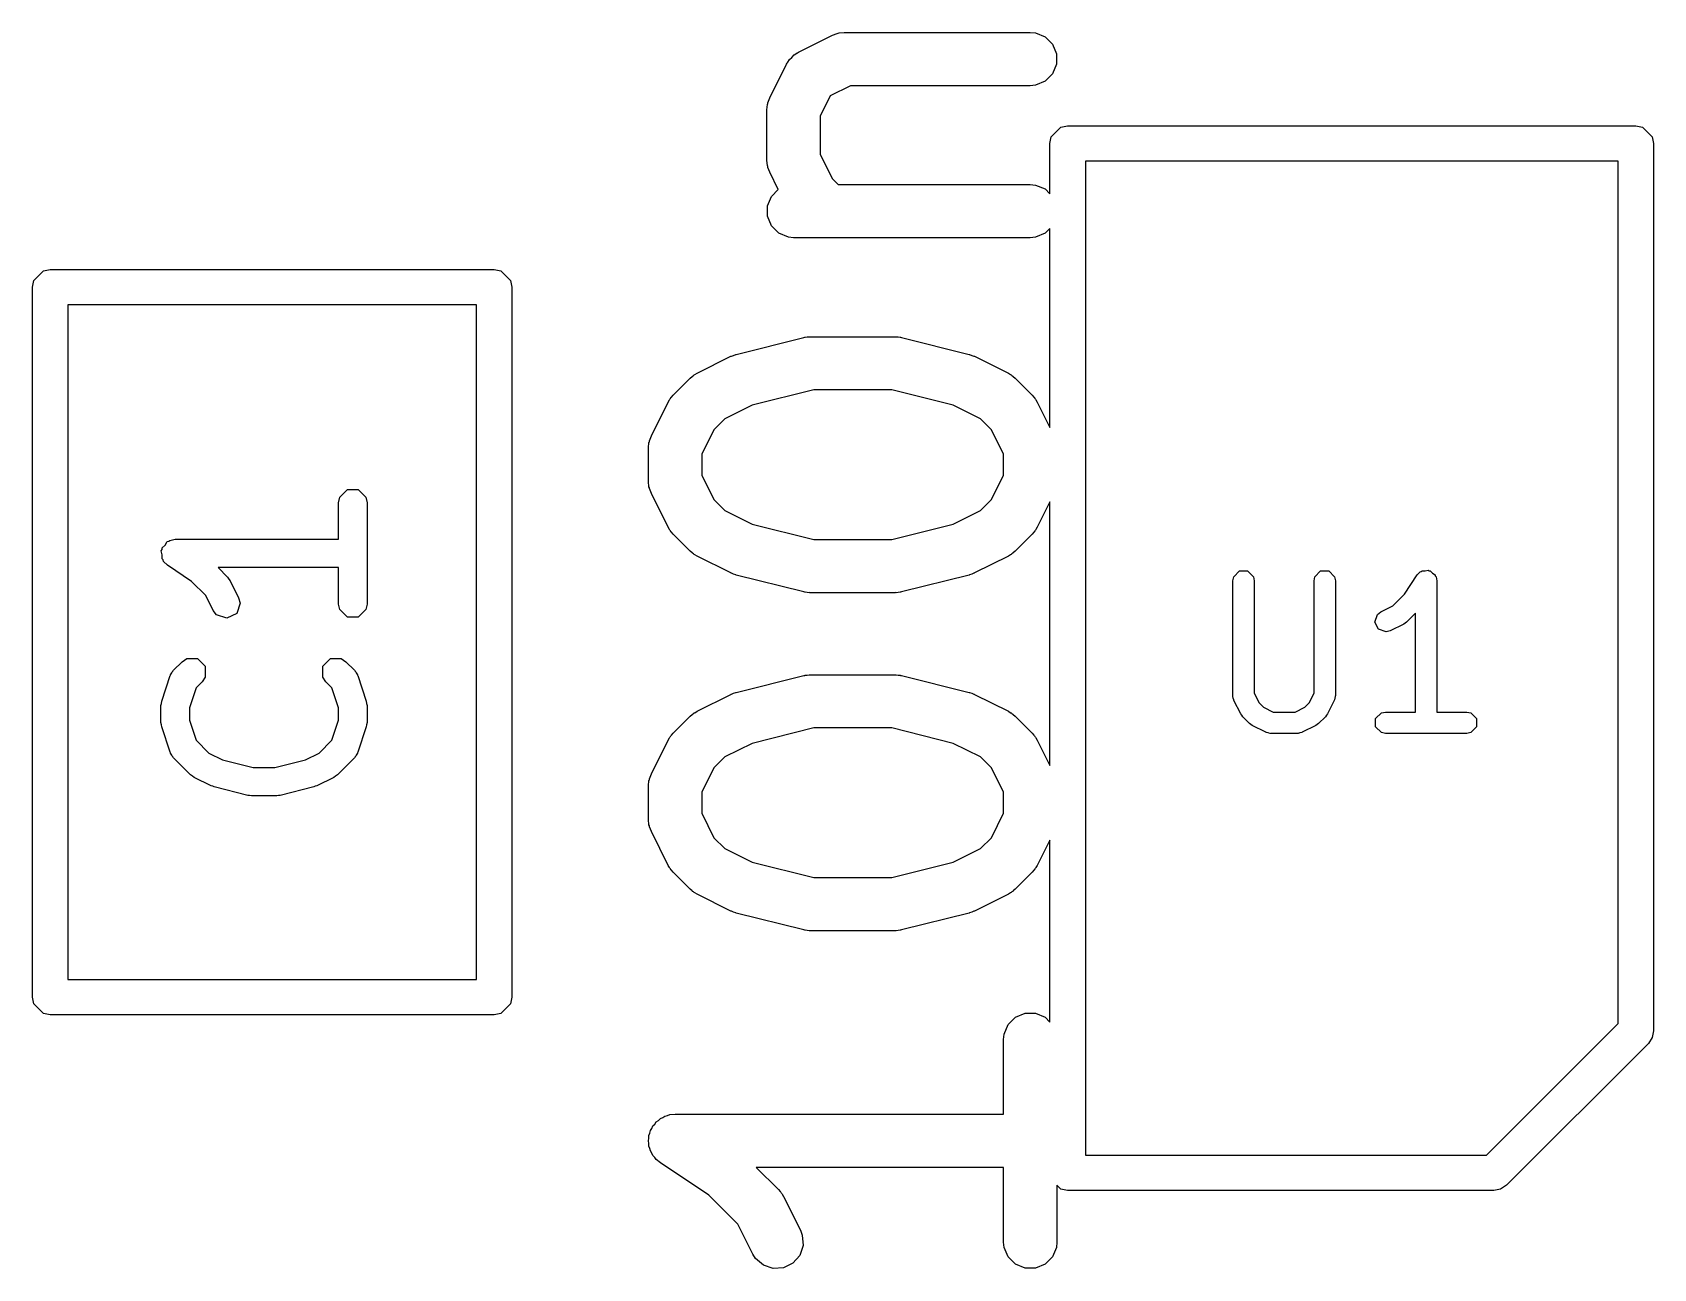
# Model space of a CAD drawing. Header units: inches. Extents: x 1.92 to 4.46, y -4.34 to -2.08.
# Drawn here: x 3.2352 to 3.415, y -2.4661 to -2.329 of the extents above; entities that cross this region are included whole.
import ezdxf

# ---------------------------------------------------------------- set-up
doc = ezdxf.new("R2010")
doc.units = ezdxf.units.IN
doc.header["$MEASUREMENT"] = 0
doc.layers.add('BLACK', color=250, linetype='CONTINUOUS')

msp = doc.modelspace()

# ---------------------------------------------------------------- linework, layer by layer
at = {"layer": 'BLACK', "linetype": 'CONTINUOUS'}
for p, q in [((3.32392, -2.32933), (3.32446, -2.32913)), ((3.32446, -2.32913), (3.32456, -2.32912)), ((3.32456, -2.32912), (3.32466, -2.32908)), ((3.32466, -2.32908), (3.32524, -2.32902)), ((3.32524, -2.32902), (3.34586, -2.32902)), ((3.34586, -2.32902), (3.34644, -2.32908)), ((3.34644, -2.32908), (3.3475, -2.32952)), ((3.32017, -2.33121), (3.32392, -2.32933)), ((3.3475, -2.32952), (3.34831, -2.33033)), ((3.34831, -2.33033), (3.34876, -2.3314)), ((3.31697, -2.33628), (3.31885, -2.33253)), ((3.31885, -2.33253), (3.31891, -2.33243)), ((3.31891, -2.33243), (3.31892, -2.33239)), ((3.31892, -2.33239), (3.31897, -2.33233)), ((3.31897, -2.33233), (3.31915, -2.33204)), ((3.31915, -2.33204), (3.31943, -2.3318)), ((3.31943, -2.3318), (3.31968, -2.33152)), ((3.31968, -2.33152), (3.31997, -2.33133)), ((3.31997, -2.33133), (3.32002, -2.33128)), ((3.32002, -2.33128), (3.32007, -2.33127)), ((3.32007, -2.33127), (3.32017, -2.33121)), ((3.34876, -2.33255), (3.34831, -2.33361)), ((3.34876, -2.3314), (3.34876, -2.33255)), ((3.3475, -2.33443), (3.34644, -2.33487)), ((3.34831, -2.33361), (3.3475, -2.33443)), ((3.31676, -2.33682), (3.31697, -2.33628)), ((3.32369, -2.33605), (3.32257, -2.3383)), ((3.32593, -2.33493), (3.32369, -2.33605)), ((3.34586, -2.33493), (3.32593, -2.33493)), ((3.34644, -2.33487), (3.34586, -2.33493)), ((3.31666, -2.3376), (3.31672, -2.33702)), ((3.31666, -2.34322), (3.31666, -2.3376)), ((3.31672, -2.33702), (3.31676, -2.33692)), ((3.31676, -2.33692), (3.31676, -2.33682)), ((3.32257, -2.3383), (3.32257, -2.34253)), ((3.34818, -2.34059), (3.34925, -2.33952)), ((3.34925, -2.33952), (3.35, -2.33937)), ((3.35, -2.33937), (3.41299, -2.33937)), ((3.41299, -2.33937), (3.41375, -2.33952)), ((3.41375, -2.33952), (3.41481, -2.34059)), ((3.34803, -2.34134), (3.34818, -2.34059)), ((3.34803, -2.34692), (3.34803, -2.34134)), ((3.41481, -2.34059), (3.41496, -2.34134)), ((3.41496, -2.34134), (3.41496, -2.43976)), ((3.31672, -2.3438), (3.31666, -2.34322)), ((3.32257, -2.34253), (3.32391, -2.34522)), ((3.35197, -2.34331), (3.35197, -2.45354)), ((3.41102, -2.34331), (3.35197, -2.34331)), ((3.41102, -2.43895), (3.41102, -2.34331)), ((3.31676, -2.3439), (3.31672, -2.3438)), ((3.31676, -2.344), (3.31676, -2.3439)), ((3.31697, -2.34454), (3.31676, -2.344)), ((3.31792, -2.34644), (3.31697, -2.34454)), ((3.32391, -2.34522), (3.32458, -2.34589)), ((3.31716, -2.34721), (3.31792, -2.34644)), ((3.32458, -2.34589), (3.34586, -2.34589)), ((3.34586, -2.34589), (3.34644, -2.34595)), ((3.34644, -2.34595), (3.3475, -2.34639)), ((3.3475, -2.34639), (3.34803, -2.34692)), ((3.31672, -2.34827), (3.31716, -2.34721)), ((3.31672, -2.34942), (3.31672, -2.34827)), ((3.31716, -2.35049), (3.31672, -2.34942)), ((3.31797, -2.3513), (3.31716, -2.35049)), ((3.34803, -2.35077), (3.3475, -2.3513)), ((3.34803, -2.37284), (3.34803, -2.35077)), ((3.31904, -2.35174), (3.31797, -2.3513)), ((3.31961, -2.3518), (3.31904, -2.35174)), ((3.34586, -2.3518), (3.31961, -2.3518)), ((3.34644, -2.35174), (3.34586, -2.3518)), ((3.3475, -2.3513), (3.34644, -2.35174)), ((3.23539, -2.35653), (3.23645, -2.35546)), ((3.23645, -2.35546), (3.2372, -2.35531)), ((3.2372, -2.35531), (3.28642, -2.35531)), ((3.28642, -2.35531), (3.28717, -2.35546)), ((3.28717, -2.35546), (3.28824, -2.35653)), ((3.23524, -2.35728), (3.23539, -2.35653)), ((3.23524, -2.43602), (3.23524, -2.35728)), ((3.28824, -2.35653), (3.28839, -2.35728)), ((3.28839, -2.35728), (3.28839, -2.43602)), ((3.23917, -2.35925), (3.23917, -2.43406)), ((3.28445, -2.35925), (3.23917, -2.35925)), ((3.28445, -2.43406), (3.28445, -2.35925)), ((3.31327, -2.36473), (3.32077, -2.36286)), ((3.32077, -2.36286), (3.32087, -2.36284)), ((3.32087, -2.36284), (3.32091, -2.36282)), ((3.32091, -2.36282), (3.32113, -2.3628)), ((3.32113, -2.3628), (3.32134, -2.36277)), ((3.32134, -2.36277), (3.32139, -2.36278)), ((3.32139, -2.36278), (3.32149, -2.36277)), ((3.32149, -2.36277), (3.33086, -2.36277)), ((3.33086, -2.36277), (3.33096, -2.36278)), ((3.33096, -2.36278), (3.331, -2.36277)), ((3.331, -2.36277), (3.33122, -2.3628)), ((3.33122, -2.3628), (3.33144, -2.36282)), ((3.33144, -2.36282), (3.33148, -2.36284)), ((3.33148, -2.36284), (3.33158, -2.36286)), ((3.33158, -2.36286), (3.33908, -2.36473)), ((3.30892, -2.36683), (3.31267, -2.36495)), ((3.31267, -2.36495), (3.31271, -2.36494)), ((3.31271, -2.36494), (3.31273, -2.36492)), ((3.31273, -2.36492), (3.31297, -2.36484)), ((3.31297, -2.36484), (3.31321, -2.36475)), ((3.31321, -2.36475), (3.31323, -2.36475)), ((3.31323, -2.36475), (3.31327, -2.36473)), ((3.33908, -2.36473), (3.33912, -2.36475)), ((3.33912, -2.36475), (3.33914, -2.36475)), ((3.33914, -2.36475), (3.33938, -2.36484)), ((3.33938, -2.36484), (3.33962, -2.36492)), ((3.33962, -2.36492), (3.33964, -2.36494)), ((3.33964, -2.36494), (3.33968, -2.36495)), ((3.33968, -2.36495), (3.34343, -2.36683)), ((3.30867, -2.36698), (3.30892, -2.36683)), ((3.34343, -2.36683), (3.34368, -2.36698)), ((3.30628, -2.36926), (3.30815, -2.36738)), ((3.30815, -2.36738), (3.30838, -2.3672)), ((3.30838, -2.3672), (3.30843, -2.36714)), ((3.30843, -2.36714), (3.30852, -2.36708)), ((3.30852, -2.36708), (3.3086, -2.36701)), ((3.3086, -2.36701), (3.30867, -2.36698)), ((3.32185, -2.36867), (3.31502, -2.37038)), ((3.3305, -2.36867), (3.32185, -2.36867)), ((3.33733, -2.37038), (3.3305, -2.36867)), ((3.34368, -2.36698), (3.34375, -2.36701)), ((3.34375, -2.36701), (3.34383, -2.36708)), ((3.34383, -2.36708), (3.34392, -2.36714)), ((3.34392, -2.36714), (3.34397, -2.3672)), ((3.34397, -2.3672), (3.3442, -2.36738)), ((3.3442, -2.36738), (3.34607, -2.36926)), ((3.30385, -2.37377), (3.30572, -2.37002)), ((3.30572, -2.37002), (3.30588, -2.36978)), ((3.30588, -2.36978), (3.30591, -2.3697)), ((3.30591, -2.3697), (3.30598, -2.36962)), ((3.30598, -2.36962), (3.30603, -2.36953)), ((3.30603, -2.36953), (3.30609, -2.36948)), ((3.30609, -2.36948), (3.30628, -2.36926)), ((3.31502, -2.37038), (3.31199, -2.3719)), ((3.34036, -2.3719), (3.33733, -2.37038)), ((3.34607, -2.36926), (3.34626, -2.36948)), ((3.34626, -2.36948), (3.34632, -2.36953)), ((3.34632, -2.36953), (3.34637, -2.36962)), ((3.34637, -2.36962), (3.34644, -2.3697)), ((3.34644, -2.3697), (3.34647, -2.36978)), ((3.34647, -2.36978), (3.34663, -2.37002)), ((3.34663, -2.37002), (3.34803, -2.37284)), ((3.31199, -2.3719), (3.31079, -2.37309)), ((3.34156, -2.37309), (3.34036, -2.3719)), ((3.30364, -2.37431), (3.30385, -2.37377)), ((3.31079, -2.37309), (3.30944, -2.37579)), ((3.34291, -2.37579), (3.34156, -2.37309)), ((3.30354, -2.37509), (3.30359, -2.37452)), ((3.30354, -2.37884), (3.30354, -2.37509)), ((3.30359, -2.37452), (3.30363, -2.37442)), ((3.30363, -2.37442), (3.30364, -2.37431)), ((3.30944, -2.37579), (3.30944, -2.37815)), ((3.34291, -2.37815), (3.34291, -2.37579)), ((3.30359, -2.37942), (3.30354, -2.37884)), ((3.30363, -2.37952), (3.30359, -2.37942)), ((3.30364, -2.37962), (3.30363, -2.37952)), ((3.30944, -2.37815), (3.31079, -2.38084)), ((3.34156, -2.38084), (3.34291, -2.37815)), ((3.26918, -2.38119), (3.2693, -2.38058)), ((3.26918, -2.38524), (3.26918, -2.38119)), ((3.2693, -2.38058), (3.27015, -2.37973)), ((3.27015, -2.37973), (3.27136, -2.37973)), ((3.27136, -2.37973), (3.27221, -2.38058)), ((3.27221, -2.38058), (3.27233, -2.38119)), ((3.27233, -2.38119), (3.27233, -2.39244)), ((3.30385, -2.38016), (3.30364, -2.37962)), ((3.30572, -2.38391), (3.30385, -2.38016)), ((3.31079, -2.38084), (3.31199, -2.38204)), ((3.34036, -2.38204), (3.34156, -2.38084)), ((3.34803, -2.3811), (3.34663, -2.38391)), ((3.34803, -2.41033), (3.34803, -2.3811)), ((3.31199, -2.38204), (3.31502, -2.38356)), ((3.33733, -2.38356), (3.34036, -2.38204)), ((3.30588, -2.38416), (3.30572, -2.38391)), ((3.30591, -2.38423), (3.30588, -2.38416)), ((3.30598, -2.38431), (3.30591, -2.38423)), ((3.30603, -2.3844), (3.30598, -2.38431)), ((3.30609, -2.38445), (3.30603, -2.3844)), ((3.30628, -2.38468), (3.30609, -2.38445)), ((3.30815, -2.38656), (3.30628, -2.38468)), ((3.31502, -2.38356), (3.32185, -2.38526)), ((3.3305, -2.38526), (3.33733, -2.38356)), ((3.34607, -2.38468), (3.3442, -2.38656)), ((3.34626, -2.38445), (3.34607, -2.38468)), ((3.34632, -2.3844), (3.34626, -2.38445)), ((3.34637, -2.38431), (3.34632, -2.3844)), ((3.34644, -2.38423), (3.34637, -2.38431)), ((3.34647, -2.38416), (3.34644, -2.38423)), ((3.34663, -2.38391), (3.34647, -2.38416)), ((3.24952, -2.38651), (3.24961, -2.38637)), ((3.24961, -2.38695), (3.24952, -2.38651)), ((3.24961, -2.38621), (3.24994, -2.38588)), ((3.24961, -2.38637), (3.24961, -2.38621)), ((3.24994, -2.38588), (3.25019, -2.3855)), ((3.25019, -2.3855), (3.25035, -2.38547)), ((3.25035, -2.38547), (3.25047, -2.38536)), ((3.25047, -2.38536), (3.25107, -2.38524)), ((3.25107, -2.38524), (3.26918, -2.38524)), ((3.30838, -2.38674), (3.30815, -2.38656)), ((3.32185, -2.38526), (3.3305, -2.38526)), ((3.3442, -2.38656), (3.34397, -2.38674)), ((3.24961, -2.38741), (3.24961, -2.38695)), ((3.24973, -2.38753), (3.24961, -2.38741)), ((3.24976, -2.38769), (3.24973, -2.38753)), ((3.2502, -2.38812), (3.24976, -2.38769)), ((3.25288, -2.38991), (3.2502, -2.38812)), ((3.26918, -2.38839), (3.25581, -2.38839)), ((3.25581, -2.38839), (3.25687, -2.38945)), ((3.26918, -2.39244), (3.26918, -2.38839)), ((3.30843, -2.3868), (3.30838, -2.38674)), ((3.30852, -2.38686), (3.30843, -2.3868)), ((3.3086, -2.38692), (3.30852, -2.38686)), ((3.30867, -2.38695), (3.3086, -2.38692)), ((3.30892, -2.38711), (3.30867, -2.38695)), ((3.31267, -2.38898), (3.30892, -2.38711)), ((3.34343, -2.38711), (3.33968, -2.38898)), ((3.34368, -2.38695), (3.34343, -2.38711)), ((3.34375, -2.38692), (3.34368, -2.38695)), ((3.34383, -2.38686), (3.34375, -2.38692)), ((3.34392, -2.3868), (3.34383, -2.38686)), ((3.34397, -2.38674), (3.34392, -2.3868)), ((3.25446, -2.39149), (3.25288, -2.38991)), ((3.25687, -2.38945), (3.25701, -2.38966)), ((3.25701, -2.38966), (3.25716, -2.38986)), ((3.25716, -2.38986), (3.2581, -2.39173)), ((3.31271, -2.389), (3.31267, -2.38898)), ((3.31273, -2.38901), (3.31271, -2.389)), ((3.31297, -2.3891), (3.31273, -2.38901)), ((3.31321, -2.38919), (3.31297, -2.3891)), ((3.31323, -2.38919), (3.31321, -2.38919)), ((3.31327, -2.38921), (3.31323, -2.38919)), ((3.32077, -2.39108), (3.31327, -2.38921)), ((3.33908, -2.38921), (3.33158, -2.39108)), ((3.33912, -2.38919), (3.33908, -2.38921)), ((3.33914, -2.38919), (3.33912, -2.38919)), ((3.33938, -2.3891), (3.33914, -2.38919)), ((3.33962, -2.38901), (3.33938, -2.3891)), ((3.33964, -2.389), (3.33962, -2.38901)), ((3.33968, -2.38898), (3.33964, -2.389)), ((3.36832, -2.38984), (3.36841, -2.38939)), ((3.36832, -2.40259), (3.36832, -2.38984)), ((3.36841, -2.38939), (3.36905, -2.38875)), ((3.36905, -2.38875), (3.36995, -2.38875)), ((3.36995, -2.38875), (3.37059, -2.38939)), ((3.37059, -2.38939), (3.37068, -2.38984)), ((3.37068, -2.38984), (3.37068, -2.40231)), ((3.37732, -2.38984), (3.37741, -2.38939)), ((3.37732, -2.40231), (3.37732, -2.38984)), ((3.37741, -2.38939), (3.37804, -2.38875)), ((3.37804, -2.38875), (3.37895, -2.38875)), ((3.37895, -2.38875), (3.37959, -2.38939)), ((3.37959, -2.38939), (3.37968, -2.38984)), ((3.37968, -2.38984), (3.37968, -2.40259)), ((3.38733, -2.39134), (3.38876, -2.38918)), ((3.38876, -2.38918), (3.38909, -2.38886)), ((3.38909, -2.38886), (3.38921, -2.38883)), ((3.38921, -2.38883), (3.38929, -2.38875)), ((3.38929, -2.38875), (3.38964, -2.38875)), ((3.38964, -2.38875), (3.38997, -2.38868)), ((3.38997, -2.38868), (3.39008, -2.38875)), ((3.39008, -2.38875), (3.3902, -2.38875)), ((3.3902, -2.38875), (3.39044, -2.38899)), ((3.39044, -2.38899), (3.39073, -2.38918)), ((3.39073, -2.38918), (3.39075, -2.3893)), ((3.39075, -2.3893), (3.39084, -2.38939)), ((3.39084, -2.38939), (3.39093, -2.38984)), ((3.39093, -2.38984), (3.39093, -2.40441)), ((3.25528, -2.39314), (3.25446, -2.39149)), ((3.2581, -2.39173), (3.25826, -2.39232)), ((3.32087, -2.3911), (3.32077, -2.39108)), ((3.32091, -2.39111), (3.32087, -2.3911)), ((3.32113, -2.39113), (3.32091, -2.39111)), ((3.32134, -2.39117), (3.32113, -2.39113)), ((3.32139, -2.39116), (3.32134, -2.39117)), ((3.32149, -2.39117), (3.32139, -2.39116)), ((3.33086, -2.39117), (3.32149, -2.39117)), ((3.33096, -2.39116), (3.33086, -2.39117)), ((3.331, -2.39117), (3.33096, -2.39116)), ((3.33122, -2.39113), (3.331, -2.39117)), ((3.33144, -2.39111), (3.33122, -2.39113)), ((3.33148, -2.3911), (3.33144, -2.39111)), ((3.33158, -2.39108), (3.33148, -2.3911)), ((3.38605, -2.39262), (3.38733, -2.39134)), ((3.25566, -2.39362), (3.25528, -2.39314)), ((3.2568, -2.39401), (3.25566, -2.39362)), ((3.25788, -2.39347), (3.2568, -2.39401)), ((3.25826, -2.39232), (3.25788, -2.39347)), ((3.2693, -2.39304), (3.26918, -2.39244)), ((3.27015, -2.39389), (3.2693, -2.39304)), ((3.27136, -2.39389), (3.27015, -2.39389)), ((3.27221, -2.39304), (3.27136, -2.39389)), ((3.27233, -2.39244), (3.27221, -2.39304)), ((3.38407, -2.39442), (3.38435, -2.39357)), ((3.38435, -2.39357), (3.38472, -2.39328)), ((3.38472, -2.39328), (3.38605, -2.39262)), ((3.38856, -2.39344), (3.38758, -2.39442)), ((3.38856, -2.40441), (3.38856, -2.39344)), ((3.38447, -2.39523), (3.38407, -2.39442)), ((3.38533, -2.39552), (3.38447, -2.39523)), ((3.38577, -2.3954), (3.38533, -2.39552)), ((3.38727, -2.39465), (3.38577, -2.3954)), ((3.38742, -2.39453), (3.38727, -2.39465)), ((3.38758, -2.39442), (3.38742, -2.39453)), ((3.25089, -2.39976), (3.25183, -2.39882)), ((3.25183, -2.39882), (3.25234, -2.39848)), ((3.25234, -2.39848), (3.25355, -2.39848)), ((3.25355, -2.39848), (3.2544, -2.39933)), ((3.26742, -2.39933), (3.26828, -2.39848)), ((3.26828, -2.39848), (3.26948, -2.39848)), ((3.26948, -2.39848), (3.26999, -2.39882)), ((3.26999, -2.39882), (3.27093, -2.39976)), ((3.24957, -2.40319), (3.25051, -2.40037)), ((3.25051, -2.40037), (3.25055, -2.40031)), ((3.25055, -2.40027), (3.25069, -2.40006)), ((3.25055, -2.40031), (3.25055, -2.40027)), ((3.25069, -2.40006), (3.25082, -2.39984)), ((3.25082, -2.39984), (3.25085, -2.39982)), ((3.25085, -2.39982), (3.25089, -2.39976)), ((3.25406, -2.40105), (3.25338, -2.40172)), ((3.2544, -2.40054), (3.25406, -2.40105)), ((3.2544, -2.39933), (3.2544, -2.40054)), ((3.26742, -2.40054), (3.26742, -2.39933)), ((3.26777, -2.40105), (3.26742, -2.40054)), ((3.26844, -2.40172), (3.26777, -2.40105)), ((3.27093, -2.39976), (3.27097, -2.39982)), ((3.27097, -2.39982), (3.27101, -2.39984)), ((3.27101, -2.39984), (3.27113, -2.40006)), ((3.27113, -2.40006), (3.27127, -2.40027)), ((3.27127, -2.40027), (3.27127, -2.40031)), ((3.27127, -2.40031), (3.27131, -2.40037)), ((3.27131, -2.40037), (3.27225, -2.40319)), ((3.31327, -2.40223), (3.32077, -2.40035)), ((3.32077, -2.40035), (3.32087, -2.40034)), ((3.32087, -2.40034), (3.32091, -2.40032)), ((3.32091, -2.40032), (3.32113, -2.4003)), ((3.32113, -2.4003), (3.32134, -2.40027)), ((3.32134, -2.40027), (3.32139, -2.40027)), ((3.32139, -2.40027), (3.32149, -2.40026)), ((3.32149, -2.40026), (3.33086, -2.40026)), ((3.33086, -2.40026), (3.33096, -2.40027)), ((3.33096, -2.40027), (3.331, -2.40027)), ((3.331, -2.40027), (3.33122, -2.4003)), ((3.33122, -2.4003), (3.33144, -2.40032)), ((3.33144, -2.40032), (3.33148, -2.40034)), ((3.33148, -2.40034), (3.33158, -2.40035)), ((3.33158, -2.40035), (3.33908, -2.40223)), ((3.25338, -2.40172), (3.25264, -2.40394)), ((3.26918, -2.40394), (3.26844, -2.40172)), ((3.30892, -2.40432), (3.31267, -2.40245)), ((3.31267, -2.40245), (3.31271, -2.40243)), ((3.31271, -2.40243), (3.31273, -2.40242)), ((3.31273, -2.40242), (3.31297, -2.40233)), ((3.31297, -2.40233), (3.31321, -2.40224)), ((3.31321, -2.40224), (3.31323, -2.40224)), ((3.31323, -2.40224), (3.31327, -2.40223)), ((3.33908, -2.40223), (3.33912, -2.40224)), ((3.33912, -2.40224), (3.33914, -2.40224)), ((3.33914, -2.40224), (3.33938, -2.40233)), ((3.33938, -2.40233), (3.33962, -2.40242)), ((3.33962, -2.40242), (3.33964, -2.40243)), ((3.33964, -2.40243), (3.33968, -2.40245)), ((3.33968, -2.40245), (3.34343, -2.40432)), ((3.36833, -2.40265), (3.36832, -2.40259)), ((3.36832, -2.40267), (3.36833, -2.40265)), ((3.36837, -2.40285), (3.36832, -2.40267)), ((3.36841, -2.40304), (3.36837, -2.40285)), ((3.37068, -2.40231), (3.37122, -2.40339)), ((3.37678, -2.40339), (3.37732, -2.40231)), ((3.37962, -2.40285), (3.37959, -2.40304)), ((3.37967, -2.40267), (3.37962, -2.40285)), ((3.37968, -2.40259), (3.37967, -2.40265)), ((3.37967, -2.40265), (3.37967, -2.40267)), ((3.24949, -2.40368), (3.24954, -2.40344)), ((3.24949, -2.40556), (3.24949, -2.40368)), ((3.24954, -2.40344), (3.24957, -2.40319)), ((3.25264, -2.40394), (3.25264, -2.4053)), ((3.26918, -2.4053), (3.26918, -2.40394)), ((3.27225, -2.40319), (3.27228, -2.40344)), ((3.27228, -2.40344), (3.27233, -2.40368)), ((3.27233, -2.40368), (3.27233, -2.40556)), ((3.30815, -2.40488), (3.30838, -2.40469)), ((3.30838, -2.40469), (3.30843, -2.40463)), ((3.30843, -2.40463), (3.30852, -2.40458)), ((3.30852, -2.40458), (3.3086, -2.40451)), ((3.3086, -2.40451), (3.30867, -2.40448)), ((3.30867, -2.40448), (3.30892, -2.40432)), ((3.34343, -2.40432), (3.34368, -2.40448)), ((3.34368, -2.40448), (3.34375, -2.40451)), ((3.34375, -2.40451), (3.34383, -2.40458)), ((3.34383, -2.40458), (3.34392, -2.40463)), ((3.34392, -2.40463), (3.34397, -2.40469)), ((3.34397, -2.40469), (3.3442, -2.40488)), ((3.36843, -2.40306), (3.36841, -2.40304)), ((3.36844, -2.40312), (3.36843, -2.40306)), ((3.36919, -2.40462), (3.36844, -2.40312)), ((3.36931, -2.40477), (3.36919, -2.40462)), ((3.37122, -2.40339), (3.3717, -2.40387)), ((3.3717, -2.40387), (3.37278, -2.40441)), ((3.37278, -2.40441), (3.37522, -2.40441)), ((3.37522, -2.40441), (3.3763, -2.40387)), ((3.3763, -2.40387), (3.37678, -2.40339)), ((3.3788, -2.40462), (3.37869, -2.40477)), ((3.37955, -2.40312), (3.3788, -2.40462)), ((3.37957, -2.40306), (3.37955, -2.40312)), ((3.37959, -2.40304), (3.37957, -2.40306)), ((3.38415, -2.40514), (3.38479, -2.4045)), ((3.38479, -2.4045), (3.38525, -2.40441)), ((3.38525, -2.40441), (3.38856, -2.40441)), ((3.39093, -2.40441), (3.39424, -2.40441)), ((3.39424, -2.40441), (3.3947, -2.4045)), ((3.3947, -2.4045), (3.39534, -2.40514)), ((3.24954, -2.40581), (3.24949, -2.40556)), ((3.24957, -2.40606), (3.24954, -2.40581)), ((3.25051, -2.40887), (3.24957, -2.40606)), ((3.25264, -2.4053), (3.25338, -2.40752)), ((3.26844, -2.40752), (3.26918, -2.4053)), ((3.27225, -2.40606), (3.27131, -2.40887)), ((3.27228, -2.40581), (3.27225, -2.40606)), ((3.27233, -2.40556), (3.27228, -2.40581)), ((3.30628, -2.40675), (3.30815, -2.40488)), ((3.32185, -2.40617), (3.31502, -2.40788)), ((3.3305, -2.40617), (3.32185, -2.40617)), ((3.33733, -2.40788), (3.3305, -2.40617)), ((3.3442, -2.40488), (3.34607, -2.40675)), ((3.36941, -2.40492), (3.36931, -2.40477)), ((3.37016, -2.40567), (3.36941, -2.40492)), ((3.37032, -2.40578), (3.37016, -2.40567)), ((3.37047, -2.40589), (3.37032, -2.40578)), ((3.37197, -2.40664), (3.37047, -2.40589)), ((3.37752, -2.40589), (3.37602, -2.40664)), ((3.37767, -2.40578), (3.37752, -2.40589)), ((3.37783, -2.40567), (3.37767, -2.40578)), ((3.37858, -2.40492), (3.37783, -2.40567)), ((3.37869, -2.40477), (3.37858, -2.40492)), ((3.38415, -2.40604), (3.38415, -2.40514)), ((3.38479, -2.40668), (3.38415, -2.40604)), ((3.39534, -2.40604), (3.3947, -2.40668)), ((3.39534, -2.40514), (3.39534, -2.40604)), ((3.25338, -2.40752), (3.25481, -2.40895)), ((3.26701, -2.40895), (3.26844, -2.40752)), ((3.30385, -2.41127), (3.30572, -2.40752)), ((3.30572, -2.40752), (3.30588, -2.40727)), ((3.30588, -2.40727), (3.30591, -2.4072)), ((3.30591, -2.4072), (3.30598, -2.40712)), ((3.30598, -2.40712), (3.30603, -2.40703)), ((3.30603, -2.40703), (3.30609, -2.40698)), ((3.30609, -2.40698), (3.30628, -2.40675)), ((3.31502, -2.40788), (3.31199, -2.40939)), ((3.34036, -2.40939), (3.33733, -2.40788)), ((3.34607, -2.40675), (3.34626, -2.40698)), ((3.34626, -2.40698), (3.34632, -2.40703)), ((3.34632, -2.40703), (3.34637, -2.40712)), ((3.34637, -2.40712), (3.34644, -2.4072)), ((3.34644, -2.4072), (3.34647, -2.40727)), ((3.34647, -2.40727), (3.34663, -2.40752)), ((3.34663, -2.40752), (3.34803, -2.41033)), ((3.37203, -2.40666), (3.37197, -2.40664)), ((3.37205, -2.40668), (3.37203, -2.40666)), ((3.37223, -2.40672), (3.37205, -2.40668)), ((3.37241, -2.40677), (3.37223, -2.40672)), ((3.37244, -2.40676), (3.37241, -2.40677)), ((3.3725, -2.40677), (3.37244, -2.40676)), ((3.3755, -2.40677), (3.3725, -2.40677)), ((3.37555, -2.40676), (3.3755, -2.40677)), ((3.37558, -2.40677), (3.37555, -2.40676)), ((3.37576, -2.40672), (3.37558, -2.40677)), ((3.37595, -2.40668), (3.37576, -2.40672)), ((3.37597, -2.40666), (3.37595, -2.40668)), ((3.37602, -2.40664), (3.37597, -2.40666)), ((3.38525, -2.40677), (3.38479, -2.40668)), ((3.39424, -2.40677), (3.38525, -2.40677)), ((3.3947, -2.40668), (3.39424, -2.40677)), ((3.25055, -2.40894), (3.25051, -2.40887)), ((3.25055, -2.40897), (3.25055, -2.40894)), ((3.25069, -2.40918), (3.25055, -2.40897)), ((3.25082, -2.4094), (3.25069, -2.40918)), ((3.25085, -2.40942), (3.25082, -2.4094)), ((3.25089, -2.40948), (3.25085, -2.40942)), ((3.25277, -2.41136), (3.25089, -2.40948)), ((3.25481, -2.40895), (3.25631, -2.4097)), ((3.25631, -2.4097), (3.2597, -2.41055)), ((3.26212, -2.41055), (3.26552, -2.4097)), ((3.26552, -2.4097), (3.26701, -2.40895)), ((3.27093, -2.40948), (3.26906, -2.41136)), ((3.27097, -2.40942), (3.27093, -2.40948)), ((3.27101, -2.4094), (3.27097, -2.40942)), ((3.27113, -2.40918), (3.27101, -2.4094)), ((3.27127, -2.40897), (3.27113, -2.40918)), ((3.27131, -2.40887), (3.27127, -2.40894)), ((3.27127, -2.40894), (3.27127, -2.40897)), ((3.31199, -2.40939), (3.31079, -2.41059)), ((3.34156, -2.41059), (3.34036, -2.40939)), ((3.25298, -2.4115), (3.25277, -2.41136)), ((3.25318, -2.41165), (3.25298, -2.4115)), ((3.25505, -2.41259), (3.25318, -2.41165)), ((3.2597, -2.41055), (3.26212, -2.41055)), ((3.26865, -2.41165), (3.26677, -2.41259)), ((3.26885, -2.4115), (3.26865, -2.41165)), ((3.26906, -2.41136), (3.26885, -2.4115)), ((3.30363, -2.41191), (3.30364, -2.41181)), ((3.30364, -2.41181), (3.30385, -2.41127)), ((3.31079, -2.41059), (3.30944, -2.41329)), ((3.34291, -2.41329), (3.34156, -2.41059)), ((3.25522, -2.41264), (3.25505, -2.41259)), ((3.25537, -2.41271), (3.25522, -2.41264)), ((3.25912, -2.41365), (3.25537, -2.41271)), ((3.25932, -2.41366), (3.25912, -2.41365)), ((3.25951, -2.4137), (3.25932, -2.41366)), ((3.26232, -2.4137), (3.25951, -2.4137)), ((3.26251, -2.41366), (3.26232, -2.4137)), ((3.2627, -2.41365), (3.26251, -2.41366)), ((3.26645, -2.41271), (3.2627, -2.41365)), ((3.2666, -2.41264), (3.26645, -2.41271)), ((3.26677, -2.41259), (3.2666, -2.41264)), ((3.30354, -2.41259), (3.30359, -2.41201)), ((3.30354, -2.41634), (3.30354, -2.41259)), ((3.30359, -2.41201), (3.30363, -2.41191)), ((3.30944, -2.41329), (3.30944, -2.41564)), ((3.34291, -2.41564), (3.34291, -2.41329)), ((3.30359, -2.41691), (3.30354, -2.41634)), ((3.30363, -2.41701), (3.30359, -2.41691)), ((3.30364, -2.41712), (3.30363, -2.41701)), ((3.30385, -2.41766), (3.30364, -2.41712)), ((3.30944, -2.41564), (3.31079, -2.41834)), ((3.34156, -2.41834), (3.34291, -2.41564)), ((3.30572, -2.42141), (3.30385, -2.41766)), ((3.31079, -2.41834), (3.31199, -2.41954)), ((3.34036, -2.41954), (3.34156, -2.41834)), ((3.34803, -2.4186), (3.34663, -2.42141)), ((3.34803, -2.43879), (3.34803, -2.4186)), ((3.31199, -2.41954), (3.31502, -2.42105)), ((3.33733, -2.42105), (3.34036, -2.41954)), ((3.30588, -2.42166), (3.30572, -2.42141)), ((3.30591, -2.42173), (3.30588, -2.42166)), ((3.30598, -2.42181), (3.30591, -2.42173)), ((3.30603, -2.4219), (3.30598, -2.42181)), ((3.30609, -2.42195), (3.30603, -2.4219)), ((3.30628, -2.42218), (3.30609, -2.42195)), ((3.30815, -2.42405), (3.30628, -2.42218)), ((3.31502, -2.42105), (3.32185, -2.42276)), ((3.3305, -2.42276), (3.33733, -2.42105)), ((3.34607, -2.42218), (3.3442, -2.42405)), ((3.34626, -2.42195), (3.34607, -2.42218)), ((3.34632, -2.4219), (3.34626, -2.42195)), ((3.34637, -2.42181), (3.34632, -2.4219)), ((3.34644, -2.42173), (3.34637, -2.42181)), ((3.34647, -2.42166), (3.34644, -2.42173)), ((3.34663, -2.42141), (3.34647, -2.42166)), ((3.30838, -2.42424), (3.30815, -2.42405)), ((3.30843, -2.4243), (3.30838, -2.42424)), ((3.30852, -2.42435), (3.30843, -2.4243)), ((3.3086, -2.42442), (3.30852, -2.42435)), ((3.30867, -2.42445), (3.3086, -2.42442)), ((3.30892, -2.4246), (3.30867, -2.42445)), ((3.32185, -2.42276), (3.3305, -2.42276)), ((3.34368, -2.42445), (3.34343, -2.4246)), ((3.34375, -2.42442), (3.34368, -2.42445)), ((3.34383, -2.42435), (3.34375, -2.42442)), ((3.34392, -2.4243), (3.34383, -2.42435)), ((3.34397, -2.42424), (3.34392, -2.4243)), ((3.3442, -2.42405), (3.34397, -2.42424)), ((3.31267, -2.42648), (3.30892, -2.4246)), ((3.34343, -2.4246), (3.33968, -2.42648)), ((3.31271, -2.42649), (3.31267, -2.42648)), ((3.31273, -2.42651), (3.31271, -2.42649)), ((3.31297, -2.42659), (3.31273, -2.42651)), ((3.31321, -2.42669), (3.31297, -2.42659)), ((3.31323, -2.42669), (3.31321, -2.42669)), ((3.31327, -2.4267), (3.31323, -2.42669)), ((3.32077, -2.42858), (3.31327, -2.4267)), ((3.33908, -2.4267), (3.33158, -2.42858)), ((3.33912, -2.42669), (3.33908, -2.4267)), ((3.33914, -2.42669), (3.33912, -2.42669)), ((3.33938, -2.42659), (3.33914, -2.42669)), ((3.33962, -2.42651), (3.33938, -2.42659)), ((3.33964, -2.42649), (3.33962, -2.42651)), ((3.33968, -2.42648), (3.33964, -2.42649)), ((3.32087, -2.42859), (3.32077, -2.42858)), ((3.32091, -2.42861), (3.32087, -2.42859)), ((3.32113, -2.42863), (3.32091, -2.42861)), ((3.32134, -2.42866), (3.32113, -2.42863)), ((3.32139, -2.42866), (3.32134, -2.42866)), ((3.32149, -2.42867), (3.32139, -2.42866)), ((3.33086, -2.42867), (3.32149, -2.42867)), ((3.33096, -2.42866), (3.33086, -2.42867)), ((3.331, -2.42866), (3.33096, -2.42866)), ((3.33122, -2.42863), (3.331, -2.42866)), ((3.33144, -2.42861), (3.33122, -2.42863)), ((3.33148, -2.42859), (3.33144, -2.42861)), ((3.33158, -2.42858), (3.33148, -2.42859)), ((3.23917, -2.43406), (3.28445, -2.43406)), ((3.23539, -2.43678), (3.23524, -2.43602)), ((3.23645, -2.43784), (3.23539, -2.43678)), ((3.28824, -2.43678), (3.28717, -2.43784)), ((3.28839, -2.43602), (3.28824, -2.43678)), ((3.2372, -2.43799), (3.23645, -2.43784)), ((3.28642, -2.43799), (3.2372, -2.43799)), ((3.28717, -2.43784), (3.28642, -2.43799)), ((3.3434, -2.43907), (3.34422, -2.43826)), ((3.34422, -2.43826), (3.34528, -2.43781)), ((3.34528, -2.43781), (3.34644, -2.43781)), ((3.34644, -2.43781), (3.3475, -2.43826)), ((3.3475, -2.43826), (3.34803, -2.43879)), ((3.34291, -2.44071), (3.34296, -2.44013)), ((3.34296, -2.44013), (3.3434, -2.43907)), ((3.39643, -2.45354), (3.41102, -2.43895)), ((3.41481, -2.44052), (3.41438, -2.44116)), ((3.41496, -2.43976), (3.41481, -2.44052)), ((3.41481, -2.44052), (3.41481, -2.44052)), ((3.34291, -2.44901), (3.34291, -2.44071)), ((3.41438, -2.44116), (3.39864, -2.4569)), ((3.30464, -2.44971), (3.30485, -2.4495)), ((3.30485, -2.4495), (3.30512, -2.44939)), ((3.30512, -2.44939), (3.30536, -2.44923)), ((3.30536, -2.44923), (3.30564, -2.44917)), ((3.30564, -2.44917), (3.30591, -2.44906)), ((3.30591, -2.44906), (3.30648, -2.44901)), ((3.30648, -2.44901), (3.30649, -2.44901)), ((3.30649, -2.44901), (3.30649, -2.44901)), ((3.30649, -2.44901), (3.30649, -2.44901)), ((3.30649, -2.44901), (3.34291, -2.44901)), ((3.30359, -2.45138), (3.3037, -2.45112)), ((3.30359, -2.45168), (3.30359, -2.45138)), ((3.3037, -2.45112), (3.30376, -2.45083)), ((3.30376, -2.45083), (3.30392, -2.45059)), ((3.30392, -2.45059), (3.30403, -2.45032)), ((3.30403, -2.45032), (3.30424, -2.45011)), ((3.30424, -2.45011), (3.3044, -2.44987)), ((3.3044, -2.44987), (3.30464, -2.44971)), ((3.30354, -2.45196), (3.30359, -2.45168)), ((3.30359, -2.45225), (3.30354, -2.45196)), ((3.30359, -2.45254), (3.30359, -2.45225)), ((3.3037, -2.45281), (3.30359, -2.45254)), ((3.30376, -2.45309), (3.3037, -2.45281)), ((3.30392, -2.45333), (3.30376, -2.45309)), ((3.30403, -2.4536), (3.30392, -2.45333)), ((3.30424, -2.45381), (3.30403, -2.4536)), ((3.3044, -2.45405), (3.30424, -2.45381)), ((3.30485, -2.45441), (3.3044, -2.45405)), ((3.30485, -2.45442), (3.30485, -2.45441)), ((3.30485, -2.45441), (3.30485, -2.45441)), ((3.30485, -2.45441), (3.30485, -2.45441)), ((3.31023, -2.458), (3.30485, -2.45442)), ((3.34291, -2.45491), (3.31549, -2.45491)), ((3.31549, -2.45491), (3.31795, -2.45737)), ((3.34291, -2.46321), (3.34291, -2.45491)), ((3.35197, -2.45354), (3.39643, -2.45354)), ((3.31344, -2.46121), (3.31023, -2.458)), ((3.31795, -2.45737), (3.31814, -2.4576)), ((3.31814, -2.4576), (3.3182, -2.45765)), ((3.3182, -2.45765), (3.31825, -2.45774)), ((3.31825, -2.45774), (3.31832, -2.45782)), ((3.31832, -2.45782), (3.31835, -2.45789)), ((3.31835, -2.45789), (3.3185, -2.45814)), ((3.3185, -2.45814), (3.32038, -2.46189)), ((3.34925, -2.45733), (3.34881, -2.4569)), ((3.34881, -2.4569), (3.34881, -2.46321)), ((3.35, -2.45748), (3.34925, -2.45733)), ((3.39724, -2.45748), (3.35, -2.45748)), ((3.398, -2.45733), (3.39724, -2.45748)), ((3.39864, -2.4569), (3.398, -2.45733)), ((3.3151, -2.46453), (3.31344, -2.46121)), ((3.32038, -2.46189), (3.32059, -2.46243)), ((3.32067, -2.46358), (3.3203, -2.46467)), ((3.32059, -2.46243), (3.32067, -2.46358)), ((3.34296, -2.46378), (3.34291, -2.46321)), ((3.3434, -2.46485), (3.34296, -2.46378)), ((3.34876, -2.46378), (3.34831, -2.46485)), ((3.34881, -2.46321), (3.34876, -2.46378)), ((3.3154, -2.46502), (3.3151, -2.46453)), ((3.31628, -2.46577), (3.3154, -2.46502)), ((3.31737, -2.46614), (3.31628, -2.46577)), ((3.31955, -2.46554), (3.31852, -2.46606)), ((3.3203, -2.46467), (3.31955, -2.46554)), ((3.34422, -2.46566), (3.3434, -2.46485)), ((3.34528, -2.4661), (3.34422, -2.46566)), ((3.3475, -2.46566), (3.34644, -2.4661)), ((3.34831, -2.46485), (3.3475, -2.46566)), ((3.31852, -2.46606), (3.31737, -2.46614)), ((3.34644, -2.4661), (3.34528, -2.4661))]:
    msp.add_line(p, q, dxfattribs=at)

doc.saveas('drawing.dxf')
